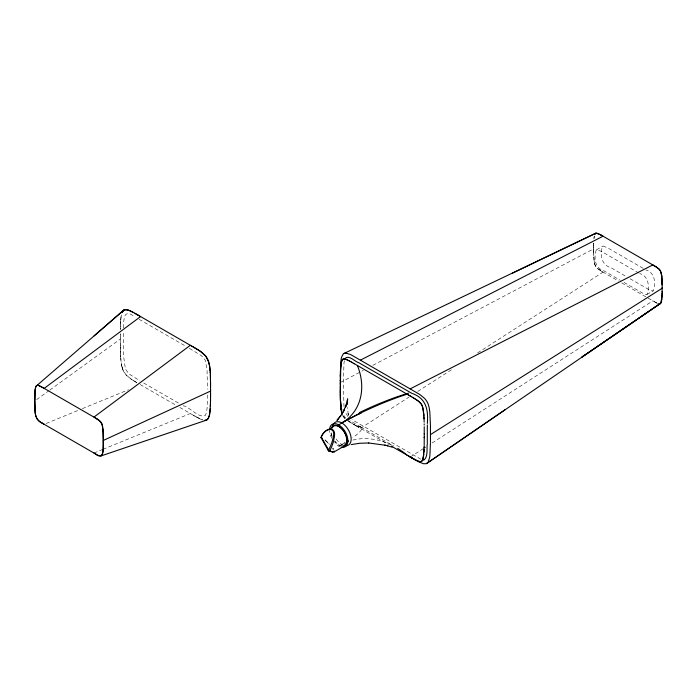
<?xml version="1.0" encoding="UTF-8"?>
<svg xmlns="http://www.w3.org/2000/svg" width="697" height="697" viewBox="0 0 697 697"><rect width="100%" height="100%" fill="white"/><g stroke="black" fill="none" stroke-linecap="round" stroke-linejoin="round"><path stroke-width="0.52" stroke-dasharray="3.48 2.61" d="M120.372 337.993L120.372 335.971M593.731 249.352L593.731 247.165M120.372 336.076L120.372 334.168M593.731 246.808L593.757 243.941M593.731 247.662L593.739 246.546M120.372 334.447L120.381 333.689M123.5 333.271L123.718 357.212L125.408 369.035L128.814 373.775L139.888 380.806M593.739 245.727L593.739 245.013M207.436 394.972C207.079 401.707 207.976 408.869 205.519 415.29C199.15 419.193 188.826 406.081 183.163 405.793M120.407 329.515L120.424 328.383M593.748 244.351L593.766 243.279M120.415 329.237L120.468 326.231M593.757 243.758L593.766 243.053M120.468 326.501L120.494 325.299M120.494 325.377L120.529 324.262M123.587 327.938C123.761 319.566 123.317 307.865 134.704 316.795M120.529 324.366L120.651 321.544M120.555 323.513L120.712 320.559M120.738 320.263L121.104 316.534A36.993 21.363 60 0 1 121.435 314.547L121.365 314.896A52.284 30.189 60 0 0 120.93 318.032L120.886 318.39M120.755 319.94L120.799 319.426M593.957 238.67L594.114 237.154A19.751 11.405 60 0 1 594.262 236.178M120.816 319.165L120.869 318.651M593.975 238.435L594.271 236.109M344.37 360.663L344.292 361.072A43.894 25.336 60 0 0 343.978 363.268L343.394 381.851L343.935 405.149A51.203 29.562 60 0 0 344.126 406.97M36.61 399.616L48.956 390.686M49.836 390.05L120.372 339.021L120.372 337.879M360.497 428.324L409.008 397.09M417.764 391.444L452.031 369.384M477.567 352.935L603.062 272.126L596.728 267.796A4.818 2.779 60 0 1 595.43 265.923L594.916 264.66M410.254 457.058L422.887 448.92M423.07 448.807L425.815 447.038M432.157 442.961L652.819 300.851L655.607 302.428M596.493 249.814L602.713 246.224M646.947 294.43L653.167 290.841M340.284 382.548L363.32 370.386M372.921 365.324L593.731 248.785L593.731 250.301M338.725 446.106L341.835 444.486A59.628 47.866 42.2 0 1 345.111 442.787M46.185 423.471L78.325 410.306M82.342 408.66L128.536 389.736M93.938 453.024L101.971 449.731M102.973 449.321L190.342 413.53M420.875 459.21L351.985 419.672M657.306 303.282L653.516 301.252M199.969 418.845L202.574 419.925L195.561 416.51M360.619 426.982L350.007 420.561M655.781 302.524L655.955 302.62A26.713 15.421 60 0 0 657.175 303.23M197.329 417.494L198.166 417.939A67.592 39.023 60 0 0 199.656 418.697M197.129 417.381L194.446 415.882M195.108 416.257L193.696 415.456M193.322 415.246L193.818 415.525M193.409 415.29L179.443 407.231M643.2 268.362L607.436 247.74L603.201 246.067A3.346 1.934 60 0 0 602.513 246.372C599.655 254.266 601.337 265.113 610.833 267.631L626.551 276.709M638.827 273.024L601.215 251.329L596.981 249.665A3.346 1.934 60 0 0 596.292 249.962C593.739 257.393 594.654 268.11 603.724 270.706L620.339 280.299M630.079 278.739L649.125 289.699L652.688 290.989A3.346 1.934 60 0 0 653.368 290.693C655.921 283.261 655.006 272.544 645.945 269.948M624.033 282.433L642.904 293.289L646.467 294.578A3.346 1.934 60 0 0 647.147 294.282C649.709 286.859 648.785 276.134 639.724 273.538M602.574 271.839L618.614 281.1M621.724 282.895L645.823 296.809M648.158 298.159L653.167 301.052M361.02 427.191L393.718 446.071M355.879 425.667L388.482 444.486M139.139 319.322L184.618 345.581M189.427 348.361L201.459 355.731L205.336 360.271L207.044 369.724L207.445 389.283M143.687 383.002L178.345 403.005M140.097 384.517L175.252 404.809M602.408 271.743L601.746 271.36M355.374 425.37L354.198 424.691M348.369 420.683L349.99 421.92A49.609 28.647 60 0 0 352.281 423.454L356.115 425.797M359.182 427.566L355.235 425.266M354.372 424.787L350.243 422.33M601.589 271.264L600.274 270.488M136.865 382.636L135 381.538M136.647 382.514L132.5 380.013A60.351 34.85 60 0 1 131.167 379.142L126.235 375.064L123.238 370.534M134.538 381.268L133.833 380.841M350.382 422.417L349.476 421.859M133.51 380.64L132.761 380.179A67.522 38.98 60 0 1 131.28 379.22L126.209 375.03A10.69 6.168 60 0 1 123.796 371.658A9.836 5.681 60 0 1 123.325 370.717L123.038 370.081M600.108 270.384L599.786 270.175A20.108 11.605 60 0 1 597.66 268.702C593.391 265.034 594.071 258.796 593.757 253.725M349.781 422.042L347.855 420.788A25.684 14.829 60 0 0 348.265 421.049M324.95 440.382L325.525 440.826M325.882 441.114L329.367 444.311M325.002 439.763L329.847 444.337M342.741 415.595L345.032 418.575M344.919 418.479L344.135 417.651A6.116 3.529 60 0 1 342.793 415.708M347.82 416.475L345.032 411.692M345.878 418.296L345.303 417.599A10.298 5.942 60 0 1 343.342 414.471M332.844 448.023L333.741 449.513M332.713 448.685L333.114 449.513M123.169 370.386L122.506 368.687M122.968 369.924L121.836 366.3M122.428 368.469L122.21 367.737M122.167 367.598L121.409 364.069A55.716 32.167 60 0 1 120.877 359.504L120.72 357.535M348.413 415.63L348.082 413.609L348.413 415.63L348.256 414.689M121.809 366.152L121.748 365.873A36.802 21.25 60 0 1 121.112 361.804L120.86 359.434M348.239 414.584L347.507 407.379M594.088 260.338L593.809 256.026M120.842 359.147L120.79 358.58M120.764 358.153L120.677 356.82M120.651 356.376L120.677 356.847M120.659 356.498L120.529 353.64M120.642 356.15L120.607 355.444M120.555 354.172L120.459 351.114M593.8 255.834L593.774 254.867M120.494 352.421L120.468 351.549M120.468 351.41L120.433 349.807M120.433 349.911L120.407 348.352M593.766 254.318L593.731 250.676M120.415 348.5L120.398 347.202M120.407 348.073L120.389 345.904M593.739 252.575L593.739 251.817M120.381 345.041L120.389 346.017M593.739 251.434L593.731 249.901M120.372 343.691L120.381 345.242M120.372 342.741L120.381 344.179M120.372 338.951L120.372 342.889M341.347 446.106A11.3 6.526 60 0 1 334.769 441.166M332.042 436.104A11.3 6.526 60 0 1 331.188 432.201M333.227 448.615A0.88 0.68 -29.4 0 1 332.817 448.598M594.855 264.651A18.993 10.969 60 0 1 594.132 260.356M343.29 445.2A13.191 7.615 60 0 1 335.396 437.803M357.387 426.529A59.628 8.869 -23.9 0 1 352.76 437.62M344.919 442.673A59.628 8.869 -23.9 0 1 341.835 444.486M352.874 440.068A59.628 47.866 42.2 0 1 392.359 445.435M361.185 427.313A59.341 8.826 -23.9 0 1 361.551 427.731A59.323 8.817 -23.9 0 0 361.185 427.313A59.855 8.895 -23.9 0 0 357.805 426.529M340.058 446.76A12.973 7.493 60 0 1 334.604 442.586M331.676 438.213A12.973 7.493 60 0 1 329.55 430.476M342.558 445.819A11.3 6.526 60 0 1 334.403 440.774M331.999 436.618A11.3 6.526 60 0 1 330.753 431.565"/><path stroke-width="1.05" d="M34.85 399.372L34.85 401.533M103.269 441.959L103.269 441.096M210.555 394.049L210.555 390.52M210.555 394.302L210.555 393.666M340.284 382.949L340.275 385.31M424.246 437.402L424.246 433.656M424.246 437.716L424.246 437.08M34.85 399.834L34.85 398.231M103.261 442.813L103.269 442.177M210.555 395.809L210.555 394.093M340.284 383.106L340.284 380.658M345.991 353.144A10.167 5.872 60 0 0 343.272 353.902L341.574 357.134A43.475 25.101 60 0 0 340.877 361.334L340.284 391.191M424.177 445.488L424.246 437.594M34.85 398.719L34.885 395.025M210.546 396.305L210.555 395.504M210.546 396.706L210.546 396.245M340.284 380.841L340.293 380.17M34.85 398.048L34.859 397.098M103.261 443.24L103.261 444.102M210.546 396.671L210.494 401.803M340.293 380.318L340.302 378.706M430.45 441.863L430.441 425.963M662.141 291.494L662.141 292.095M340.302 378.218L340.319 376.511M662.124 293.097L662.15 287.739M34.867 396.724L34.867 396.157M103.252 444.529L103.243 445.383M430.441 442.665L429.936 454.853A58.548 33.804 60 0 1 429.613 457.459L428.211 462.033A11.805 6.822 60 0 1 427.662 462.756L427.008 463.313A9.697 5.593 60 0 1 426.242 463.697L423.462 463.723L418.984 461.937L391.592 446.289M210.529 399.669L210.407 405.184M340.319 376.659L340.328 375.971M34.876 395.774L34.911 394.093M340.328 376.031L340.336 375.544M427.305 442.804L427.331 424.882M662.124 293.298L661.81 299.335M103.243 445.592L103.191 447.5M340.336 375.622L340.345 375.056M662.124 293.498L662.08 295.284M340.336 375.282L340.345 374.812M340.345 374.942L340.363 374.254M427.296 443.571C426.547 448.763 428.211 455.542 424.447 459.715C422.338 459.767 420.683 463.287 417.616 460.944A27.985 16.162 60 0 1 417.172 460.752L415.316 459.854M34.894 394.842L34.955 392.977M340.363 374.333L340.38 373.575M340.371 373.601L340.406 372.555M210.45 403.92L210.058 410.995A55.568 32.088 60 0 1 209.527 414.942L208.342 418.435L206.408 420.134L101.004 455.943L98.582 455.524A25.937 14.977 60 0 1 97.101 454.801L96.169 454.296M424.125 447.674L424.159 446.498L423.663 455.141M340.397 372.642L340.606 368.112M34.92 393.901L34.998 392.054M340.432 371.675L340.45 371.196M103.182 447.709L103.104 449.373M662.072 295.484L662.037 296.269M210.389 405.61L210.355 406.447M424.064 449.513L424.046 450.009M34.955 392.786L35.129 390.233M340.485 370.246L340.511 369.767M424.029 450.253L424.003 450.75M662.028 296.46L660.739 303.151A4.853 2.805 60 0 1 659.519 303.848L659.048 303.831M340.537 369.288L340.563 368.818M423.994 451.003L423.968 451.499M35.007 391.871L35.521 387.637L36.497 385.624A4.565 2.631 60 0 1 37.821 385.31L38.762 385.546A20.588 11.884 60 0 1 40.565 386.365L41.053 386.617M340.58 368.547L340.842 365.315M423.95 451.743L423.915 452.231M347.298 401.289L347.611 398.823L347.385 403.746M210.25 408.538L209.344 415.752L207.61 419.376A9.836 5.681 60 0 1 206.87 419.916A10.777 6.221 60 0 1 204.726 420.361L206.312 420.169M103.095 449.582L102.956 451.212A25.545 14.75 60 0 1 102.503 453.913L101.152 455.89M340.633 367.641L340.667 367.171M340.685 366.936L340.746 366.3M423.785 453.965L422.347 460.569A6.944 4.008 60 0 1 421.729 461.266L421.424 461.458A5.559 3.206 60 0 1 420.901 461.641L418.644 461.336M340.772 365.986L341.007 363.956A26.939 15.552 60 0 1 341.748 360.558C343.142 357.282 347.045 359.852 349.18 360.863M35.146 390.059L35.207 389.527M423.637 455.385L423.584 455.855M347.507 399.634L345.773 406.412L345.573 406.961L346.383 404.687L342.811 412.598L344.553 409.313L343.482 411.413M423.549 456.091L423.515 456.326A30.041 17.347 60 0 1 422.87 459.454L422.704 459.837M121.966 312.604L123.927 310.008L127.159 309.756M121.949 312.657L122.942 310.827A9.941 5.742 60 0 1 125.312 309.599L128.405 310.121L133.04 312.291M333.34 451.334L332.844 451.891M344.971 358.615C348.77 354.25 354.973 361.874 358.911 362.78L411.831 393.326C426.181 398.126 428.463 409.74 427.322 423.48M594.741 234.401L596.048 233.129L597.93 233.478A21.267 12.276 60 0 1 599.324 234.122L599.951 234.445M336.939 420.413L341.574 414.576M340.511 416.1L340.772 415.734L338.193 419.019M337.209 420.108L338.463 418.697M123.996 309.973L35.983 386.295A18.915 10.925 60 0 0 35.251 389.553M344.797 445.758L333.959 452.013L334.299 451.081M94.051 335.893L123.125 310.618M334.02 451.978L332.033 451.804L328.514 449.887L321.256 437.019L321.674 437.307M140.585 316.569L44.181 388.386L42.866 387.628M190.342 345.294L93.938 417.111L96.909 418.853M505.299 409.557L426.512 463.592L660.643 303.265L661.183 302.315A21.441 12.38 60 0 0 661.784 299.327M660.198 303.631L581.925 357.047L660.643 303.265L658.848 303.796M338.725 424.917L341.835 422.94A59.341 8.826 -23.9 0 1 346.217 420.474L357.927 414.375A59.358 8.826 -23.9 0 1 361.046 412.842M430.467 434.614L662.15 288.279L662.141 284.681M36.54 385.58L38.405 385.424L42.7 387.532M360.497 360.096L603.062 236.213L600.1 234.532M410.254 388.83L652.819 264.938L654.222 265.749M512.426 273.172L595.787 233.207M343.691 353.623L595.351 233.469M210.555 391.087L103.269 440.46C103.051 446.359 105.073 462.111 94.679 453.451M332.582 451.987L328.514 450.863L321.282 438.021A0.88 0.714 -62.3 0 1 321.273 437.054C324.61 427.479 337.47 424.848 334.02 438.622A23.349 13.74 -61.2 0 1 329.751 450.619A0.88 0.714 -62.2 0 1 328.514 450.863A0.88 0.68 -29.4 0 1 328.514 449.887A23.489 13.583 -58.5 0 0 332.939 438.526C336.825 425.309 324.575 428.158 321.282 437.036A0.88 0.68 -29.4 0 0 321.282 438.021L322.389 438.648M351.262 444.573L359.687 443.266L368.8 442.996M368.591 442.987L385.354 445.235M345.991 353.126L350.225 354.442A53.12 30.668 60 0 1 351.776 355.209L418.975 394.005A53.216 30.729 60 0 1 420.526 395.033L424.761 398.606A10.167 5.872 60 0 1 427.479 402.517L428.002 403.711A11.936 6.892 60 0 1 428.446 404.922L429.178 407.71A43.475 25.101 60 0 1 429.866 412.711L430.432 425.24M384.779 445.087L387.811 445.853M127.446 309.825L130.043 310.792A51.003 29.448 60 0 1 132.012 311.751M387.218 445.705L392.08 447.152M418.427 461.257L417.764 461.005A33.848 19.542 60 0 1 416.231 460.308L415.787 460.09M348.326 360.427L348.047 360.288A27.061 15.622 60 0 0 345.32 359.138L344.161 358.929A6.186 3.572 60 0 0 342.889 359.164A5.271 3.041 60 0 0 342.471 359.478L341.182 362.867A43.894 25.336 60 0 0 340.868 365.062M415.56 459.976L411.5 457.763M348.901 360.724L350.042 361.325M415.124 459.75L413.791 459.044M132.264 311.881L134.347 313.005M349.955 361.281L350.486 361.56M41.219 386.704L43.519 388.011M413.574 458.922L413.129 458.678M350.774 361.717L351.445 362.091M600.727 234.88L596.048 233.129A3.973 2.291 60 0 0 595.56 233.321L595.456 233.39A5.471 3.154 60 0 0 594.942 233.992M351.366 362.048L351.968 362.379M412.903 458.556L412.467 458.304M134.652 313.18L137.283 314.669M351.872 362.327L352.56 362.719M134.974 313.362L136.629 314.295M600.884 234.967L602.286 235.76M412.241 458.182L411.796 457.929M95.986 454.191L93.938 453.024M352.508 362.684L353.78 363.407M411.578 457.807L410.245 457.049M353.684 363.355L354.416 363.773M137.021 314.521L137.614 314.861M354.215 363.66L410.028 395.879M408.921 456.282L409.583 456.666M409.392 456.561L410.15 456.988M137.527 314.809L139.592 315.994M137.945 315.044L138.607 315.427M602.591 235.943L653.289 265.208M408.268 455.916L409.017 456.343M139.566 315.985L191.884 346.191M43.85 388.194L94.435 417.398M43.806 424.081L94.496 453.346M653.446 265.304L655.781 266.681M408.477 394.981L408.921 395.243M191.666 346.06L192.398 346.487M192.32 346.444L192.982 346.818M94.766 417.59L95.254 417.878M44.181 424.299L42.125 423.105M43.623 423.976L41.01 422.426A25.78 14.881 60 0 1 39.529 421.432L36.95 418.81L35.617 415.264A25.815 14.907 60 0 1 35.164 412.04L35.024 410.237M409.775 395.73L410.472 396.14M192.912 346.784L193.644 347.202M410.69 396.271L411.134 396.523M410.298 396.035L411.648 396.828M193.435 347.08L198.741 350.269A59.951 34.615 60 0 1 200.091 351.149L205.598 355.94L208.664 361.787M95.419 417.973L100.316 421.389A4.565 2.631 60 0 1 101.649 423.253L102.145 424.517A19.141 11.056 60 0 1 102.877 428.638L102.973 429.256M654.378 265.845L656.557 267.16M194.297 347.594L195.291 348.169M411.796 396.915L412.554 397.36M195.561 348.334L196.659 348.988M412.467 397.307L412.903 397.569M412.851 397.543L417.712 400.653A18.183 10.499 60 0 1 419.516 402.082L421.589 404.539L422.8 407.545M41.942 422.992C35.991 420.622 34.798 413.94 34.928 408.259M413.452 397.9L414.044 398.257M196.937 349.153L198.915 350.382A48.929 28.246 60 0 1 201.215 351.924L201.869 352.412M414.454 398.51L414.898 398.789M655.938 266.777L659.057 269.077L660.625 271.299A5.585 3.224 60 0 1 660.948 272.1L661.287 273.294M97.075 418.958L97.563 419.272A20.44 11.797 60 0 1 99.366 420.518L102.058 424.273L103.112 431.234M415.508 399.163L416.449 399.782A34.205 19.751 60 0 1 417.991 400.853L420.936 403.598A5.376 3.102 60 0 1 421.302 404.103A6.099 3.52 60 0 1 422.417 406.316L423.82 414.724M202.078 352.569L205.615 355.967A9.941 5.742 60 0 1 207.985 359.922L209.562 365.812A52.319 30.206 60 0 1 209.997 369.454L210.137 371.048M208.708 361.926L209.388 364.801A42.238 24.386 60 0 1 209.919 368.73L209.997 369.436M341.844 410.254L341.652 409.418M341.051 408.991L340.467 401.341M423.619 412.432L423.558 411.892A30.764 17.765 60 0 0 422.94 408.024M661.767 276.212L661.993 279.027M423.698 413.243L423.767 414.044M210.032 369.785L210.25 372.851M102.99 429.457L103.156 432.21M423.793 414.314L424.029 418.278M340.676 405.123L340.824 406.952A51.203 29.562 60 0 0 341.086 409.313L342.21 414.358L341.878 413.347A26.103 15.073 60 0 1 341.077 409M340.659 404.87L340.624 404.365M423.872 415.421L423.915 416.118M340.624 400.949L340.842 403.72A51.273 29.605 60 0 0 341.155 406.534M340.606 404.112L340.572 403.607M210.215 372.233L210.32 374.193M340.563 403.354L340.537 402.849M35.007 410.019L34.876 406.072M662.002 279.209L662.08 281.048M103.121 431.426L103.191 433.177M423.994 417.529L424.055 418.801M340.519 402.596L340.502 402.091M210.32 374.28L210.407 376.528M340.485 398.222L340.284 386.347M340.485 401.803L340.397 399.337M424.055 418.932L424.159 422.19M103.165 432.401L103.269 439.337M210.381 375.709L210.477 378.846M340.432 400.331L340.38 398.597M34.92 408.033L34.894 407.161M662.089 281.231L662.106 282.137M103.2 433.368L103.226 434.336M340.389 399.093L340.363 397.848M210.442 377.696L210.538 383.838M340.371 398.344L340.345 397.107M34.894 406.943L34.859 404.992M662.115 282.32L662.124 283.052M103.226 434.527L103.243 435.303M347.376 403.354L347.394 404.356M340.354 397.36L340.319 395.626M424.185 423.863L424.203 425.031M340.328 396.114L340.31 394.885M34.876 405.854L34.85 402.082M662.124 283.226L662.141 284.315M103.243 435.494L103.252 436.453M340.319 395.147L340.302 393.901M340.302 394.04L340.293 392.559M210.538 383.071L210.529 382.305M662.141 284.934L661.723 275.829L660.329 270.715A3.973 2.291 60 0 0 659.85 269.983L659.44 269.486A14.158 8.172 60 0 0 656.557 267.221M424.22 426.677L424.246 434.013M103.261 436.644L103.261 437.411M34.859 404.774L34.859 403.903M340.293 392.664L340.284 391.087M210.546 384.413L210.546 385.206M210.538 383.62L210.546 384.605M210.546 384.988L210.555 386.007M103.261 437.594L103.269 438.552M210.546 385.746L210.555 389.937M34.85 402.831L34.85 403.476M103.269 439.127L103.269 440.46L103.269 439.885M34.85 400.958L34.85 402.178M210.555 389.562L210.555 390.703M332.042 427.627A11.3 6.526 60 0 1 344.501 432.21A11.3 6.526 60 0 1 343.516 446.219M661.305 273.302A20.98 12.11 60 0 1 661.758 276.204M332.513 427.932A13.191 7.615 60 0 1 341.155 422.574A13.191 7.615 60 0 1 351.009 437.054A13.191 7.615 60 0 1 344.527 445.575M357.387 365.481A59.646 47.884 42.2 0 1 341.835 422.948A59.628 8.869 -23.9 0 1 407.144 394.214M348.108 440.704A59.628 8.869 -23.9 0 1 346.627 441.628M346.818 442.046A59.628 47.866 42.2 0 1 348.57 441.375M397.726 448.415A59.628 47.866 42.2 0 1 407.144 455.263M358.058 414.384A59.123 9.575 -23.7 0 1 361.159 412.868M359.443 412.572A59.637 9.819 -23.7 0 1 408.703 393.125M329.603 429.082A12.973 7.493 60 0 1 338.568 424.822A12.973 7.493 60 0 1 347.803 439.241A12.973 7.493 60 0 1 341.173 447.134M331.058 428.481A11.3 6.526 60 0 1 343.046 430.241A11.3 6.526 60 0 1 343.961 445.505"/></g></svg>
